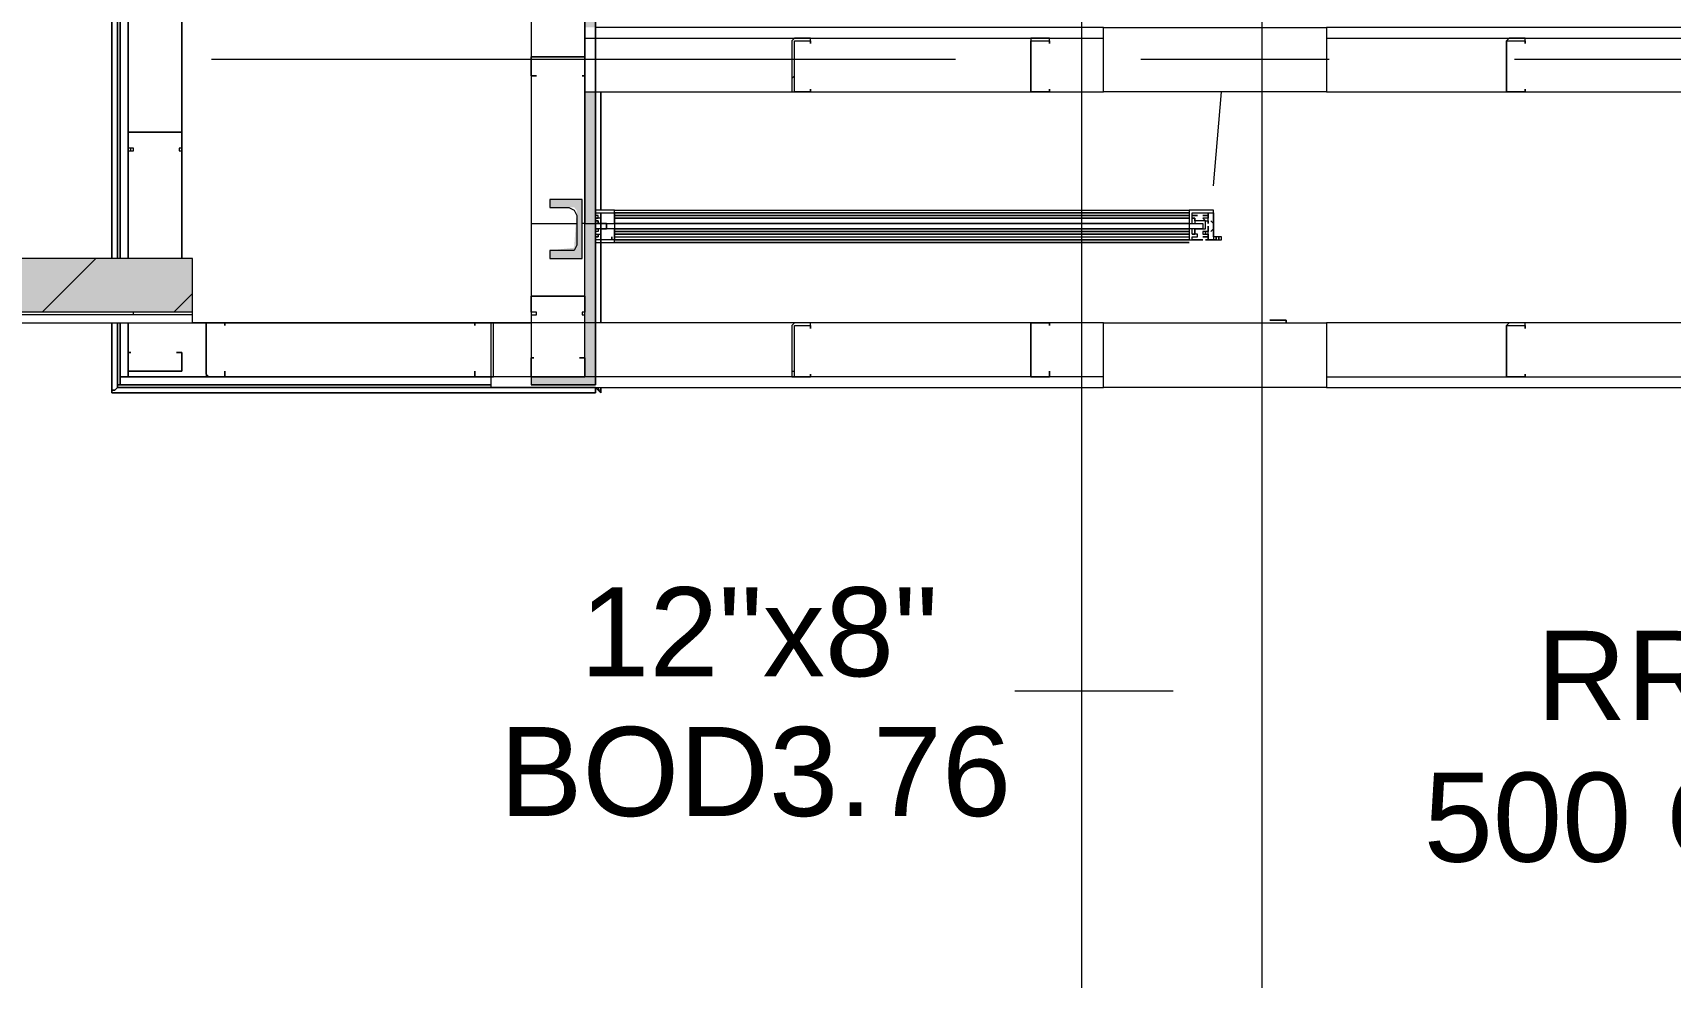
# Model space of a CAD drawing. Header units: metres. Extents: x -2 to 207, y -8 to 52.
# Drawn here: x 25.224 to 28.016, y 21.607 to 23.217 of the extents above; entities that cross this region are included whole.
import ezdxf

# ---------------------------------------------------------------- set-up
doc = ezdxf.new("R2010")
doc.units = ezdxf.units.M
doc.layers.add('HVAC - Ductos', color=5, linetype='Continuous', lineweight=0)
doc.layers.add('PDF_Text', color=7, linetype='Continuous', lineweight=0)
doc.layers.add('PDF_Geometry', color=7, linetype='Continuous', lineweight=0, true_color=0xaaaaaa)
doc.layers.add('PDF_Solid Fills', color=7, linetype='Continuous', lineweight=0, true_color=0xffffff)
doc.styles.add('PDF Helvetica', font='')
doc.styles.get('PDF Helvetica').set_extended_font_data('Helvetica')

msp = doc.modelspace()

# ---------------------------------------------------------------- hatches: boundary and pattern name
at = {"layer": 'PDF_Solid Fills', "lineweight": 0, "transparency": 33554559}
h = msp.add_hatch(color=256, dxfattribs=at)
h.paths.add_polyline_path([(26.1654, 23.2265), (26.1837, 23.2265), (26.1837, 24.4131), (26.0738, 24.4131), (26.0738, 24.3994), (26.1654, 24.3994)])
h.paths.add_polyline_path([(26.1837, 23.1165), (26.1654, 23.1165), (26.1654, 22.892), (26.1837, 22.892)])
for points in [[(26.1471, 22.8508), (26.1059, 22.8462), (26.1059, 22.8325), (26.1608, 22.8325), (26.1608, 22.9332), (26.1059, 22.9332), (26.1059, 22.9195), (26.1471, 22.9195), (26.1516, 22.9149)], [(26.1654, 22.6308), (26.0738, 22.6308), (26.0738, 22.6171), (26.1837, 22.6171), (26.1837, 22.892), (26.1654, 22.892)], [(25.4965, 22.7408), (25.4965, 22.8325), (21.9182, 22.8325), (21.9182, 22.7408)]]:
    msp.add_hatch(color=256, dxfattribs=at).paths.add_polyline_path(points)

# ---------------------------------------------------------------- linework, layer by layer
at = {"layer": 'HVAC - Ductos', "lineweight": 0}
msp.add_lwpolyline([(27.32, 24.9492), (27.32, 15.8408), (27.013, 15.8408), (27.013, 24.9492)], close=True, dxfattribs=at)
msp.add_lwpolyline([(27.1688, 22.0948), (26.8985, 22.0948)], dxfattribs=at)
at = {"layer": 'PDF_Geometry', "lineweight": 0}
for points in [[(26.0188, 24.2986), (26.0418, 24.2986), (26.0418, 24.3169), (26.0418, 24.3994), (25.9914, 24.3994), (25.9914, 24.4177), (26.0738, 24.4177), (26.1654, 24.4177), (26.1654, 22.892), (26.1608, 22.892)], [(26.0738, 24.3627), (26.0738, 22.892), (26.0738, 22.6308), (26.0738, 22.6171), (26.1838, 22.6171), (26.1838, 22.892), (26.1838, 23.1165), (27.0497, 23.1165), (27.0497, 23.2265), (26.1838, 23.2265), (26.1838, 24.4177), (26.0738, 24.4177), (26.0738, 24.4131), (26.0738, 24.3994), (26.0738, 24.3902)], [(26.1838, 22.892), (26.1838, 24.4177), (26.1838, 22.892)], [(26.1654, 22.6308), (26.1654, 22.892), (26.1654, 23.1165), (26.1654, 23.2081), (26.1654, 23.2265), (26.1654, 24.3994), (26.0738, 24.3994), (26.06, 24.3994), (26.06, 24.3169), (26.06, 24.2986), (26.0738, 24.2986)], [(26.0738, 24.3627), (26.0738, 22.892), (26.1516, 22.892)], [(25.3682, 22.8325), (25.3682, 23.4968), (25.3682, 22.8325)], [(25.3682, 22.8325), (25.3682, 23.4968), (25.3682, 22.8325)], [(25.3682, 23.4968), (25.3682, 22.8325), (25.3682, 23.4968), (25.4782, 23.4968), (25.4782, 22.8325), (25.4782, 23.4968)], [(25.3682, 22.8325), (25.3682, 23.4968), (25.3682, 22.8325)], [(25.3682, 22.8325), (25.3682, 23.4968), (25.3682, 22.8325)], [(26.1654, 23.2265), (26.1654, 23.2081), (26.1654, 23.1165), (26.1838, 23.1165), (26.1838, 22.9103), (26.1838, 22.892), (26.1838, 22.8966), (26.1838, 22.892), (26.1838, 22.9103), (26.1838, 23.1165), (26.1838, 22.9149), (26.1838, 23.1165), (26.1838, 22.892), (26.1883, 22.892), (26.1929, 22.892), (26.1929, 22.9103), (26.1929, 22.892)], [(26.1654, 23.2081), (26.1838, 23.2081), (27.0497, 23.2081)], [(26.1838, 23.2265), (26.1838, 23.2127), (26.1838, 23.2265)], [(27.43, 23.2081), (29.2398, 23.2081)], [(26.7977, 23.1715), (25.5286, 23.1715)], [(27.4345, 23.1715), (27.1138, 23.1715)], [(29.0198, 23.1715), (27.7507, 23.1715)], [(27.2376, 22.9562), (27.2513, 23.1165)], [(26.2159, 22.892), (26.2159, 22.9103), (26.2159, 22.9057), (27.1963, 22.9057), (26.2159, 22.9057), (26.2159, 22.9012), (27.1963, 22.9012), (27.1963, 22.892), (27.1963, 22.8828), (27.1963, 22.8783)], [(26.2159, 22.9012), (27.1963, 22.9012), (26.2159, 22.9012)], [(26.2159, 22.9012), (26.2159, 22.892), (27.1963, 22.892), (26.2159, 22.892), (26.2159, 22.8966)], [(26.1838, 22.7225), (26.1838, 22.892), (26.1838, 22.6171), (26.1654, 22.6171), (26.0738, 22.6171), (26.1654, 22.6171)], [(26.1838, 22.892), (26.1838, 22.7225), (26.1838, 22.892)], [(26.2159, 22.8783), (26.2159, 22.8828), (26.2159, 22.8783), (26.2159, 22.8645), (26.2159, 22.8828), (26.2021, 22.8828), (26.2021, 22.892), (26.2159, 22.892), (26.2159, 22.8828), (27.1963, 22.8828)], [(27.1963, 22.892), (26.2159, 22.892), (27.1963, 22.892), (27.2192, 22.892), (27.2192, 22.8828), (27.1963, 22.8828), (26.2159, 22.8828), (27.1963, 22.8828), (26.2159, 22.8828), (26.2159, 22.8783), (27.1963, 22.8783), (26.2159, 22.8783), (26.2159, 22.8737), (27.1963, 22.8737), (26.2159, 22.8737), (26.2159, 22.8691), (27.1963, 22.8691)], [(26.2159, 22.8737), (27.1963, 22.8737), (26.2159, 22.8737)], [(26.2159, 22.8737), (26.2159, 22.8645), (27.1963, 22.8645), (26.2159, 22.8645), (27.1963, 22.8645), (26.2159, 22.8645), (27.1963, 22.8645)], [(25.4965, 22.7408), (21.9182, 22.7408), (21.8678, 22.7408), (21.8678, 22.7225), (21.9182, 22.7225), (21.2997, 22.7225), (21.3043, 22.7225), (21.8678, 22.7225), (21.8678, 22.7408), (21.8678, 22.8325), (21.8678, 22.7408)], [(21.9273, 22.8325), (21.9182, 22.8325), (21.9182, 22.7225), (25.4965, 22.7225), (25.4965, 22.8325), (21.9549, 22.8325)], [(25.4965, 22.7362), (21.9182, 22.7362)], [(27.0497, 22.6308), (26.0051, 22.6308), (25.3728, 22.6308), (25.3728, 22.6171), (26.0051, 22.6171), (25.3682, 22.6171), (25.3682, 22.7225), (25.3682, 22.6125), (25.3682, 22.7225), (25.3682, 22.6125), (25.3682, 22.7225), (25.3682, 22.6171), (25.3682, 22.6125), (25.3636, 22.6079), (25.359, 22.6079), (25.359, 22.6034), (25.359, 22.6079), (25.3636, 22.6079), (25.3682, 22.6125), (25.3682, 22.6171), (25.3728, 22.6171), (25.3728, 22.7225), (25.3728, 22.6308), (25.3866, 22.6308), (26.0051, 22.6308)], [(25.3682, 22.6171), (25.3682, 22.7225)], [(25.3682, 22.7225), (25.3682, 22.6171)], [(27.3613, 22.7225), (27.3613, 22.7271), (27.3613, 22.7225)], [(27.43, 22.6308), (29.2398, 22.6308)], [(25.3682, 22.6171), (26.0051, 22.6171), (25.3682, 22.6171)], [(26.1883, 22.6125), (26.1883, 22.6079), (26.1929, 22.6034), (26.1929, 22.6079), (26.1883, 22.6079), (26.1838, 22.6125)]]:
    msp.add_lwpolyline(points, dxfattribs=at)
for points in [[(26.1838, 24.4177), (26.1654, 24.4177), (26.1654, 22.892), (26.1838, 22.892)], [(25.359, 22.8325), (25.359, 23.4922)], [(25.359, 22.8325), (25.359, 23.4922)], [(25.3728, 22.8325), (25.3728, 23.4968)], [(25.3866, 23.4968), (25.3866, 22.8325)], [(26.5503, 23.2081), (26.5228, 23.2081), (26.5182, 23.2036), (26.5182, 23.1165), (26.5228, 23.1165), (26.5503, 23.1165), (26.5503, 23.1211), (26.5503, 23.1165), (26.5228, 23.1165), (26.5228, 23.2036), (26.5503, 23.2036), (26.5503, 23.199)], [(26.9581, 23.2081), (26.926, 23.2081), (26.926, 23.2036), (26.926, 23.1165), (26.9581, 23.1165), (26.9581, 23.1211), (26.9581, 23.1165), (26.926, 23.1165), (26.926, 23.2036), (26.9581, 23.2036), (26.9581, 23.199)], [(27.0497, 23.1165), (27.0497, 23.2265), (27.43, 23.2265), (27.43, 23.1165)], [(29.2398, 23.2265), (27.43, 23.2265), (27.43, 23.1165), (29.2398, 23.1165)], [(27.769, 23.2081), (27.7416, 23.2081), (27.737, 23.2036), (27.737, 23.1165), (27.7416, 23.1165), (27.769, 23.1165), (27.769, 23.1211), (27.769, 23.1165), (27.7416, 23.1165), (27.737, 23.1165), (27.737, 23.2036), (27.7416, 23.2036), (27.769, 23.2036), (27.769, 23.199)], [(26.1654, 23.144), (26.1654, 23.1761), (26.0784, 23.1761), (26.0738, 23.1761), (26.0738, 23.144), (26.083, 23.144), (26.0738, 23.144), (26.0738, 23.1761), (26.0784, 23.1761), (26.1654, 23.1761), (26.1654, 23.144), (26.1608, 23.144)], [(26.1838, 22.9149), (26.1838, 23.1165)], [(26.1929, 22.892), (26.1883, 22.892), (26.1838, 22.892), (26.1838, 23.1165), (26.1838, 22.892), (26.1883, 22.892), (26.1929, 22.892), (26.1929, 22.9103), (26.1929, 22.892), (26.1929, 22.8645), (26.1929, 22.7225), (26.1929, 22.8645)], [(26.1929, 23.1165), (26.1929, 22.9149)], [(26.1929, 23.1165), (26.1929, 22.9149)], [(25.4782, 23.0157), (25.4782, 23.0478), (25.3866, 23.0478), (25.3866, 23.0157), (25.3957, 23.0157), (25.3957, 23.0203), (25.3866, 23.0203), (25.3866, 23.0478), (25.4782, 23.0478), (25.4782, 23.0203), (25.4736, 23.0203), (25.4736, 23.0157)], [(26.1608, 22.9332), (26.1059, 22.9332), (26.1059, 22.9195), (26.1379, 22.9195), (26.1471, 22.9149), (26.1516, 22.9057), (26.1516, 22.8553), (26.1471, 22.8462), (26.1379, 22.8462), (26.1059, 22.8462), (26.1059, 22.8325), (26.1608, 22.8325)], [(26.2021, 22.892), (26.2021, 22.8828), (26.1975, 22.8828), (26.1883, 22.8828), (26.1883, 22.8783), (26.1838, 22.8783), (26.1838, 22.8828), (26.1883, 22.8828), (26.1838, 22.8828), (26.1838, 22.8599), (26.2159, 22.8599), (26.2159, 22.8645), (26.2113, 22.8645), (26.2113, 22.8691), (26.2113, 22.8645), (26.1838, 22.8645), (26.1838, 22.8691), (26.1883, 22.8691), (26.1883, 22.8737), (26.1883, 22.8691), (26.1838, 22.8691), (26.1838, 22.8737), (26.1883, 22.8737), (26.1929, 22.8737), (26.1929, 22.8828), (26.1975, 22.8828), (26.2021, 22.8828), (26.2021, 22.892), (26.1975, 22.892), (26.1929, 22.892), (26.1929, 22.9012), (26.1883, 22.9012), (26.1838, 22.9012), (26.1883, 22.9012), (26.1883, 22.9057), (26.1838, 22.9057), (26.1838, 22.9103), (26.2113, 22.9103), (26.2159, 22.9103), (26.2159, 22.9149), (26.1838, 22.9149), (26.1838, 22.892), (26.1883, 22.892), (26.1883, 22.8966), (26.1838, 22.8966), (26.1883, 22.8966), (26.1883, 22.892), (26.1975, 22.892)], [(27.1963, 22.9103), (26.2159, 22.9103), (26.2159, 22.9149), (27.1963, 22.9149)], [(27.1963, 22.9103), (26.2159, 22.9103)], [(27.1963, 22.9012), (26.2159, 22.9012)], [(27.2192, 22.8645), (27.2009, 22.8645), (27.2009, 22.8691), (27.2055, 22.8691), (27.2101, 22.8691), (27.2101, 22.8737), (27.2009, 22.8737), (27.2055, 22.8737), (27.2055, 22.8828), (27.2238, 22.8828), (27.2238, 22.8874), (27.2238, 22.8966), (27.2055, 22.8966), (27.2055, 22.9012), (27.2009, 22.9012), (27.2009, 22.9057), (27.2101, 22.9057), (27.2055, 22.9057), (27.2009, 22.9057), (27.2009, 22.9103), (27.2284, 22.9103), (27.2284, 22.9057), (27.2238, 22.9057), (27.2192, 22.9057), (27.2238, 22.9057), (27.2284, 22.9057), (27.2284, 22.9012), (27.2238, 22.9012), (27.2192, 22.9012), (27.2238, 22.8966), (27.2284, 22.8966), (27.2284, 22.892), (27.2284, 22.9103), (27.2376, 22.9103), (27.2376, 22.892), (27.233, 22.8966), (27.2376, 22.892), (27.2376, 22.8828), (27.233, 22.8783), (27.2376, 22.8828), (27.2376, 22.8645), (27.2284, 22.8645), (27.2284, 22.8874), (27.2284, 22.8783), (27.2238, 22.8783), (27.2192, 22.8783), (27.2192, 22.8737), (27.2238, 22.8737), (27.2238, 22.8783), (27.2238, 22.8737), (27.2284, 22.8737), (27.2284, 22.8691), (27.2238, 22.8691), (27.2192, 22.8691), (27.2238, 22.8691), (27.2284, 22.8691), (27.2284, 22.8645), (27.2238, 22.8645), (27.2513, 22.8645), (27.2513, 22.8691), (27.2467, 22.8691), (27.2467, 22.8645), (27.2467, 22.8691), (27.2421, 22.8691), (27.2421, 22.8645), (27.2376, 22.8645), (27.2421, 22.8645), (27.2421, 22.8691), (27.2376, 22.8691), (27.2376, 22.9149), (27.1963, 22.9149), (27.1963, 22.892), (27.2009, 22.892), (27.2009, 22.8966), (27.2009, 22.9012), (27.2055, 22.9012), (27.2055, 22.892), (27.2101, 22.892), (27.2192, 22.892), (27.2192, 22.8828), (27.2101, 22.8828), (27.2055, 22.8828), (27.2055, 22.8737), (27.2009, 22.8737), (27.2009, 22.8783), (27.2009, 22.8828), (27.1963, 22.8828), (27.1963, 22.8645)], [(26.1838, 22.892), (26.1838, 22.7225), (26.1838, 22.8645)], [(26.2159, 22.8599), (27.1963, 22.8599)], [(26.1654, 22.7362), (26.1654, 22.7683), (26.0784, 22.7683), (26.0738, 22.7683), (26.0738, 22.7362), (26.083, 22.7362), (26.083, 22.7408), (26.0738, 22.7408), (26.0738, 22.7683), (26.0784, 22.7683), (26.1654, 22.7683), (26.1654, 22.7408), (26.1608, 22.7408), (26.1608, 22.7362)], [(26.1838, 22.6034), (25.359, 22.6034), (25.359, 22.6079), (25.3636, 22.6079), (25.3682, 22.6125), (25.3682, 22.6171), (26.0051, 22.6171), (25.3682, 22.6171), (26.0051, 22.6171), (25.3682, 22.6171), (25.3682, 22.6125), (25.3636, 22.6079), (25.359, 22.6079), (25.359, 22.6034), (26.1838, 22.6034), (25.359, 22.6034), (25.359, 22.7225), (25.359, 22.6034), (25.359, 22.7225), (25.359, 22.6034)], [(25.3682, 22.7225), (25.3682, 22.6171)], [(25.3866, 22.6308), (25.3866, 22.7225)], [(25.4965, 22.7225), (26.0738, 22.7225)], [(25.5515, 22.7225), (25.524, 22.7225), (25.5194, 22.7225), (25.5194, 22.6354), (25.5194, 22.6308), (25.524, 22.6308), (25.5515, 22.6308), (25.5515, 22.64), (25.5515, 22.6308), (25.524, 22.6308), (25.5194, 22.6354), (25.5194, 22.7225), (25.524, 22.7225), (25.5515, 22.7225), (25.5515, 22.7179)], [(25.9776, 22.6308), (26.0051, 22.6308), (26.0096, 22.6308), (26.0096, 22.6354), (26.0096, 22.7225), (26.0051, 22.7225), (25.9776, 22.7225), (25.9776, 22.7179), (25.9776, 22.7225), (26.0051, 22.7225), (26.0051, 22.6354), (26.0051, 22.6308), (25.9776, 22.6308), (25.9776, 22.64)], [(27.0497, 22.7225), (26.0051, 22.7225), (26.0051, 22.6308), (26.0051, 22.6125), (27.0497, 22.6125)], [(26.5503, 22.7225), (26.5228, 22.7225), (26.5182, 22.7179), (26.5182, 22.6308), (26.5228, 22.6308), (26.5503, 22.6308), (26.5503, 22.6354), (26.5503, 22.6308), (26.5228, 22.6308), (26.5228, 22.7179), (26.5503, 22.7179), (26.5503, 22.7133)], [(26.9581, 22.7225), (26.926, 22.7225), (26.926, 22.7179), (26.926, 22.6354), (26.926, 22.6308), (26.9581, 22.6308), (26.9581, 22.64), (26.9581, 22.6308), (26.926, 22.6308), (26.926, 22.6354), (26.926, 22.7179), (26.926, 22.7225), (26.9581, 22.7225), (26.9581, 22.7179)], [(27.0497, 22.6125), (27.0497, 22.7225), (27.43, 22.7225), (27.43, 22.6125)], [(27.3338, 22.7271), (27.3613, 22.7271)], [(29.2398, 22.7225), (27.43, 22.7225), (27.43, 22.6125), (29.2398, 22.6125)], [(27.769, 22.7225), (27.7416, 22.7225), (27.737, 22.7179), (27.737, 22.6308), (27.7416, 22.6308), (27.769, 22.6308), (27.769, 22.6354), (27.769, 22.6308), (27.7416, 22.6308), (27.737, 22.6308), (27.737, 22.7179), (27.7416, 22.7179), (27.769, 22.7179), (27.769, 22.7133)], [(25.3866, 22.6721), (25.3866, 22.64), (25.4782, 22.64), (25.4782, 22.6721), (25.469, 22.6721), (25.4782, 22.6721), (25.4782, 22.64), (25.3866, 22.64), (25.3866, 22.6721), (25.3912, 22.6721)], [(26.0738, 22.6629), (26.0738, 22.6354), (26.0738, 22.6308), (26.0784, 22.6308), (26.1654, 22.6308), (26.1654, 22.6354), (26.1654, 22.6629), (26.1562, 22.6629), (26.1654, 22.6629), (26.1654, 22.6354), (26.1654, 22.6308), (26.0784, 22.6308), (26.0738, 22.6308), (26.0738, 22.6354), (26.0738, 22.6629), (26.0784, 22.6629)], [(26.1838, 22.6125), (25.3682, 22.6125)], [(26.1838, 22.6125), (25.3682, 22.6125)], [(26.1838, 22.6125), (26.1838, 22.6079), (26.1838, 22.6034), (26.1838, 22.6079)], [(26.1838, 22.6125), (26.1838, 22.6079), (26.1838, 22.6034), (26.1838, 22.6079)], [(26.1929, 22.6125), (26.1929, 22.6034)]]:
    msp.add_lwpolyline(points, close=True, dxfattribs=at)
at = {"layer": 'PDF_Geometry', "color": 254, "lineweight": 0, "true_color": 0xd2d2d2}
for points in [[(26.5182, 23.1394), (26.5228, 23.144)], [(25.3912, 23.0157), (25.3912, 23.0203)], [(26.1608, 22.6629), (26.1654, 22.6629)], [(26.5182, 22.64), (26.5228, 22.64)]]:
    msp.add_lwpolyline(points, dxfattribs=at)
at = {"layer": 'PDF_Geometry', "color": 254, "lineweight": 0, "true_color": 0xd4d4d4}
for points in [[(25.2399, 22.7408), (25.3315, 22.8325)], [(25.4644, 22.7408), (25.4965, 22.7729)]]:
    msp.add_lwpolyline(points, dxfattribs=at)
at = {"layer": 'PDF_Geometry', "color": 7, "lineweight": 0, "true_color": 0xffffff}
msp.add_lwpolyline([(25.3957, 22.7362), (25.3957, 22.7408)], dxfattribs=at)

# ---------------------------------------------------------------- texts
at = {"layer": 'PDF_Text', "lineweight": 0, "char_height": 0.1519, "attachment_point": 4, "style": 'PDF Helvetica'}
for s, insert in [('12"x8"', (26.1573, 22.1949)), ('RR-4', (27.7884, 22.1216)), ('BOD3.76', (26.0198, 21.9566)), ('500 CFM', (27.596, 21.8787))]:
    msp.add_mtext(s, dxfattribs=dict(at, insert=insert))

doc.saveas('drawing.dxf')
